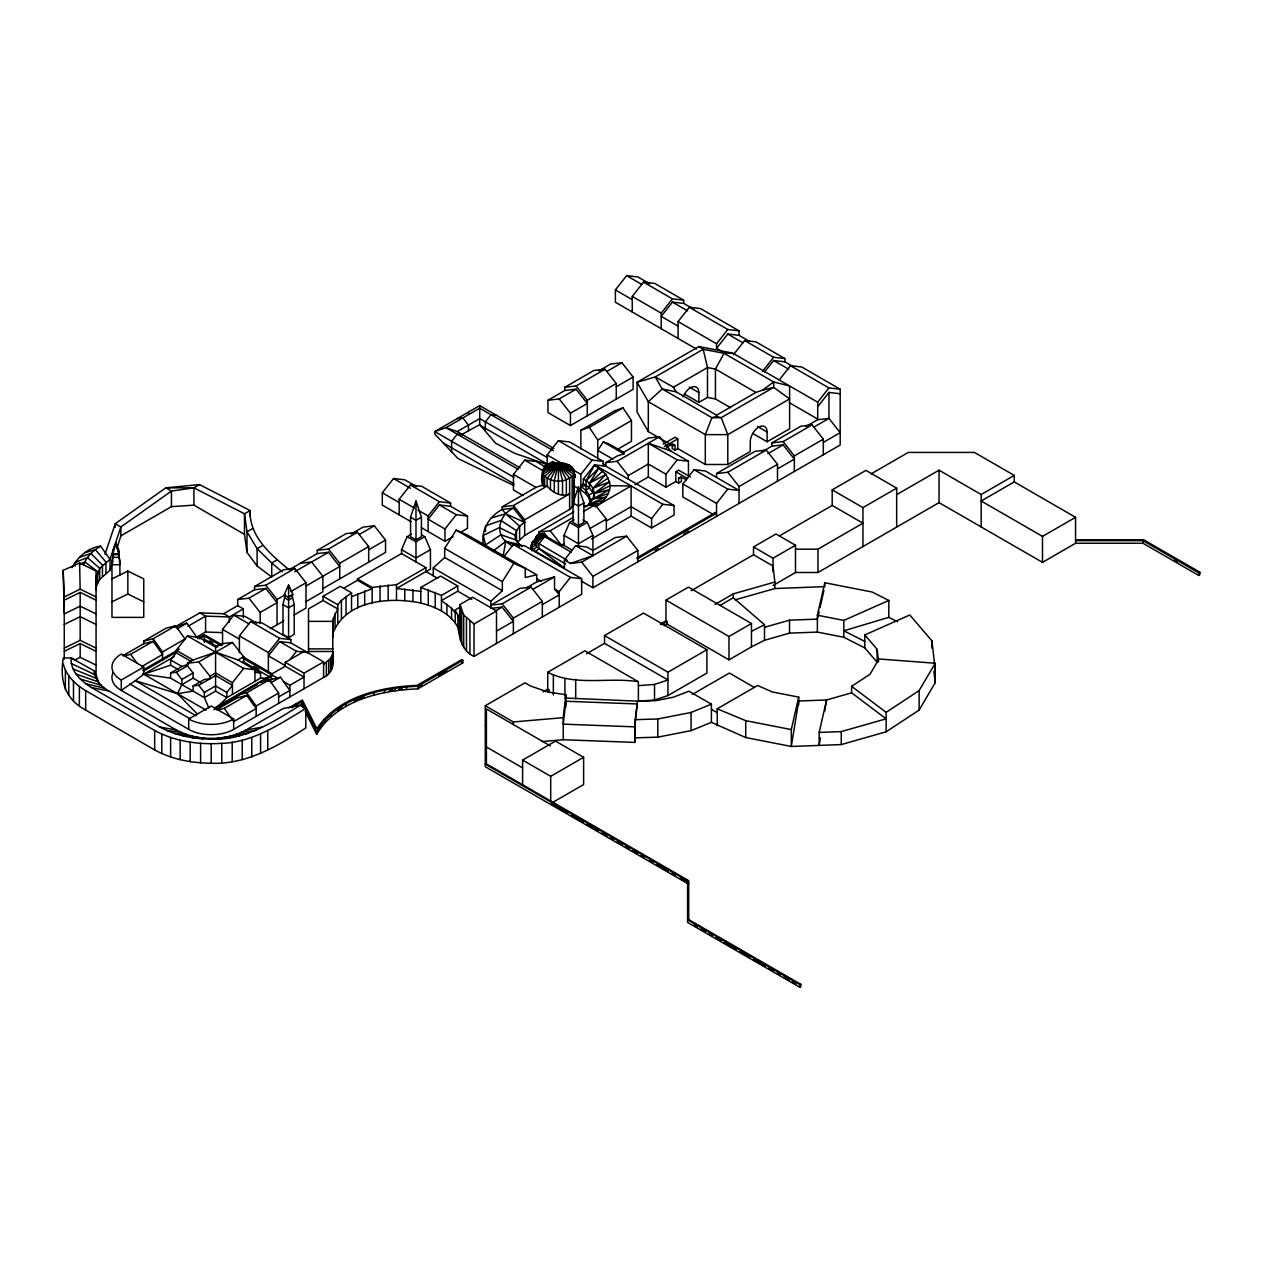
<?xml version="1.0" encoding="UTF-8"?>
<svg xmlns="http://www.w3.org/2000/svg" width="1263" height="1263" viewBox="0 0 1263 1263"><rect width="100%" height="100%" fill="white"/><g stroke="black" fill="none" stroke-linecap="round" stroke-linejoin="round"><path stroke-width="1.5" d="M415.985 504.726L415.985 501.001L421.447 517.214L421.447 536.68L415.985 539.838L410.538 536.68L410.538 517.214L415.985 501.001L415.985 539.838M674.063 505.563L662.822 504.269L594.573 464.863L583.348 479.151L583.348 483.682L580.869 486.729C586.711 489.965 591.052 496.075 590.184 502.958L589.111 498.206L585.921 493.77L586.143 480.761L594.573 464.863L605.814 466.173L674.063 505.563L674.063 514.972L651.582 527.95L631.105 516.125L591.589 538.954M96.067 578.833L99.698 568.287L110.023 559.367L120.853 526.971L171.436 491.086L193.918 487.834L199.522 484.597L250.106 510.552C249.285 536.775 270.677 554.599 289.148 569.787L317.25 553.557L328.491 552.263L339.731 566.534L306.009 586M96.067 589.853L96.477 575.233M332.911 622.991L333.448 618.191L337.742 608.94L323.091 600.478L308.504 608.892L308.504 652.671M332.911 636.947L333.448 618.191M113.038 672.69A31.796 18.361 0 0 0 121.264 690.419L188.724 729.367A31.796 18.361 0 0 0 233.671 729.367L323.596 677.457C334.079 672.926 333.369 661.054 332.911 651.487L308.504 651.487L306.767 652.497M332.627 666.864L332.911 621.364L308.504 621.364M542.143 741.539L563.251 739.723L563.251 717.652L565.856 694.761L547.81 691.982L530.586 686.046L524.966 682.809L485.276 705.733L485.276 766.72L687.593 883.532M563.251 739.723L634.736 742.423L635.257 719.673L637.341 701.36L655.718 700.665L673.4 697.192L688.935 691.208L711.401 704.186L711.401 722.357L745.723 737.529L791.301 746.465L841.253 744.57L886.137 731.798L919.132 710.074L935.22 682.715L935.22 663.249L878.985 658.97L870.002 674.237L851.594 686.346L851.594 692.834L886.137 718.821L841.253 731.593L819.166 732.429L819.166 745.407L820.397 737.845M634.736 742.423L634.736 726.856L637.136 705.796M543.043 481.108L543.043 485.86L547.163 486.081C552.326 492.444 561.514 497.733 569.629 493.865L524.682 519.819L524.682 535.401L517.514 542.159M824.707 711.322L826.57 699.97L851.594 692.834M503.163 555.925L505.737 541.417C494.212 531.265 500.716 513.757 513.441 508.152L524.682 522.424C518.635 525.708 514.404 532.086 515.367 539.112M118.312 554.062L113.544 554.062L111.965 564.719L119.906 564.719L118.312 551.315M589.111 504.458L590.184 499.706L594.194 498.08C595.331 490.076 590.689 482.324 583.348 479.151M585.258 507L589.395 503.874L592.979 498.901L594.194 493.549L609.524 481.866L605.924 474.414L594.573 464.863M819.166 732.429L826.57 699.97L798.705 701.012L791.301 746.465L791.301 729.588L798.705 697.129L772.277 691.95L757.658 685.477L717.21 708.827L717.21 725.704M935.22 669.737L931.952 640.894L909.802 614.986L864.808 634.926L877.154 649.371L877.154 662.349L864.808 647.903L843.826 637.278L817.382 632.084L817.382 615.223L824.786 582.748L872.18 592.047L888.82 600.462L888.82 617.339L897.567 621.759M819.134 611.481L817.382 619.107L789.533 620.165L764.494 627.301M820.003 607.661L823.918 590.468M112.754 554.536L115.928 542.901L119.117 550.857L119.117 554.536L112.754 554.536L112.754 550.857L115.928 542.901L119.117 554.536M113.544 554.568L111.965 560.141L111.965 617.386L143.745 617.386L143.745 578.88L127.847 571.081L111.965 578.88M96.477 586.269L99.698 579.322L110.023 570.387L112.881 561.309M116.859 548.584L120.853 535.859L120.853 526.971L115.233 523.719L105.018 554.315M631.105 516.125L631.105 485.955L595.11 506.747C603.825 501.932 612.066 492.491 609.524 481.866L592.979 488.197L594.194 498.08M573.007 502.958L578.47 486.729L583.916 502.958L583.916 522.424L578.47 525.566L573.007 522.424L573.007 502.958L578.47 506.1L583.916 502.958M83.8 564.94C86.279 556.541 93.367 550.494 100.63 546.153L110.023 559.367L110.023 570.387M333.448 632.147C346.867 599.704 390.82 596.799 420.816 603.035C435.261 606.698 450.749 613.518 457.901 627.443C459.748 638.668 462.211 651.25 474.035 656.413L581.675 594.257L581.675 578.691L524.682 545.79L513.441 544.479L504.442 555.909M323.596 664.464L330.48 658.512L332.627 653.887M288.611 596.831L291.974 594.873L294.232 604.614L294.232 634.342L288.611 637.578L282.991 634.342L282.991 604.614L285.233 594.873M351.524 596.704L372.159 588.747L357.492 580.285L357.492 578.991L401.539 553.557L401.539 549.658L407.16 536.68L411.58 534.138M572.044 550.1L564.024 545.458L564.024 535.401L569.629 522.424L574.049 519.867M288.611 585.085L284.112 594.873L288.611 597.478L293.111 594.873L288.611 585.085L288.611 637.578M208.916 707.975L204.338 697.618L170.631 678.152L170.631 672.958L176.252 672.311L181.872 679.447L181.872 684.641L177.467 693.671L197.438 714.163M71.991 567.719C77.738 556.872 88.142 547.7 100.63 546.153M886.137 731.798L886.137 712.332L919.132 690.608L935.22 663.249M316.681 734.277L316.681 731.687C337.126 697.555 380.795 687.798 417.832 686.251L462.795 660.296L462.795 662.901L417.832 688.856C380.795 690.387 337.126 700.144 316.681 734.277L305.172 711.432M433.241 575.754L433.241 567.971L444.702 557.457L444.702 548.379L456.148 530.081L467.61 535.149L536.712 574.791L536.712 581.927L526.608 587.769M496.517 631.105L513.378 621.364L502.137 607.093L490.897 608.387L490.897 601.251L502.342 590.737L502.342 581.659L513.804 563.361L525.266 568.429L525.266 577.523L536.712 574.791M624.143 452.659L608.971 443.897L603.351 441.955L597.731 450.386L612.902 459.148M513.441 508.152L502.2 509.447C489.255 516.346 480.95 529.844 483.303 544.669M574.286 501.001L574.286 471.809C572.581 463.268 561.451 462.037 554.283 462.937C542.553 463.3 539.996 475.472 542.506 485.103L535.922 487.376L502.2 506.842L502.2 509.447L505.737 513.804L519.63 526.229L519.63 539.206M564.024 545.458L561.388 545.158L547.526 537.154L544.527 533.349L538.906 533.996C533.649 536.68 533.649 545.805 538.906 548.489L564.419 568.082L564.419 559.967L575.66 545.695L586.9 546.99L592.915 550.463L615.397 537.485L626.637 536.191L637.878 550.463L637.878 561.814M535.922 538.638L531.802 542.758L531.265 548.379L531.802 542.758L535.67 541.732L535.275 543.516L531.265 545.127L531.802 550.747M524.682 535.401L569.629 509.447L573.749 505.326L574.286 471.809L554.283 462.937M178.651 669.816L170.616 665.175L170.616 659.981L176.236 652.845L176.236 650.256L187.477 635.968L198.717 637.278L216.147 647.335M222.541 644.967L222.541 629.384L233.781 615.113L245.022 616.407L256.831 623.227M239.402 652.75L239.402 635.873L250.642 621.601L261.883 622.896L290.853 639.615L290.853 642.867L323.596 661.875L323.596 677.457M232.455 694.382L232.455 682.699L243.696 668.427L254.937 669.722L254.937 681.404M411.091 521.73L382.31 505.121L382.31 492.791L393.551 478.503L404.791 479.814L416.585 486.618M216.415 707.975L226.835 697.634L226.835 692.44L232.455 685.304L215.578 675.563L198.717 685.288L193.113 685.935L193.113 691.129L177.467 693.671L135.315 680.694L121.264 690.419L121.264 680.031A31.796 18.361 0 0 1 121.264 654.076L143.745 667.053L143.745 674.205L135.315 680.694L196.018 715.742M268.372 671.411L268.372 652.592L279.612 638.32L290.853 639.615M290.853 642.867L279.612 641.572L268.372 655.844L285.233 665.585M399.171 514.846L399.171 499.28L410.412 484.992L421.653 486.302L450.607 503.021L450.607 506.258L467.468 515.999L467.468 528.329L461.042 532.039M289.906 659.633L296.473 651.298L307.714 652.592M428.125 531.565L428.125 515.999L439.366 501.727L450.607 503.021M450.607 506.258L439.366 504.963L428.125 519.235L444.986 528.976L444.986 541.306L453.022 536.664M696.481 349.062L615.397 302.252L615.397 289.922L626.637 275.65L637.878 276.944L649.671 283.765M444.986 528.976L456.227 514.704L467.468 515.999M632.258 311.993L632.258 296.41L643.499 282.138L654.739 283.433L683.693 300.152L683.693 303.404L693.813 309.246M523.071 495.538L513.441 489.981L513.441 474.399L524.682 460.127L535.922 461.421L546.026 467.263M547.163 464.673L547.163 454.933L558.404 440.661L569.629 441.955L603.351 461.421L603.351 465.873M661.212 328.712L661.212 313.129L672.453 298.857L683.693 300.152M683.693 303.404L672.453 302.11L661.212 316.382L678.073 326.107M678.073 338.437L678.073 321.576L689.314 307.288L700.555 308.598L739.029 330.811L739.029 335.342L749.148 341.184M585.921 493.77L580.869 489.981L580.869 474.399L592.11 460.127L603.351 461.421M723.289 352.219L716.547 348.32L716.547 343.789L727.788 329.501L739.029 330.811M716.547 348.32L727.788 334.048L739.029 335.342M733.408 354.808L744.649 340.536L755.89 341.831L784.86 358.566L784.86 361.802L793.275 366.665M559.193 607.235L559.193 591.668L570.434 577.396L581.675 578.691M678.61 483.129L678.61 478.267L681.42 476.64L681.42 481.519L678.61 483.129L675.8 481.519L665.964 487.186L665.964 474.209L677.205 459.937L688.446 461.232L688.446 474.209M762.378 371.543L773.619 357.255L784.86 358.566M764.62 371.922L773.619 360.508L784.86 361.802M651.582 527.95L651.582 518.54L662.822 504.269M713.8 514.799L682.825 496.927L682.825 483.95L694.066 469.678L705.307 470.973L739.029 490.439L727.788 489.144L694.066 469.678M779.239 379.974L790.464 365.702L801.705 366.996L840.179 389.209L840.179 445.018L592.915 587.769L581.185 580.996M716.547 516.393L716.547 503.416L727.788 489.144M805.905 426.515L817.698 419.711L817.698 402.187L828.938 387.915L840.179 389.209M817.698 406.733L828.938 392.446L840.179 393.756M462.795 660.296L461.674 659.649L417.122 685.367C380.637 686.977 338.373 696.402 316.824 728.672L302.394 700.065L288.801 707.927M337.742 622.896L337.742 604.724L341.42 600.414L351.524 592.821L340.284 586.332L323.091 596.262L323.091 600.478M544.527 533.349L535.67 537.185L535.67 545.284L531.802 547.511L533.396 549.721L535.922 551.615L538.906 548.489L538.906 543.943L544.527 536.807L547.526 537.154M586.143 480.761L599.088 467.752L589.395 483.208L589.395 487.755L592.979 492.744L589.111 494.954L589.111 498.206M602.893 470.941L589.395 483.208L605.924 474.414L592.979 488.197L608.15 478.077M585.921 490.533L589.395 487.755L583.348 483.682M533.396 549.721L536.87 546.942L536.87 542.395L535.275 538.969L543.216 535.07L546.342 536.144M492.523 551.584L505.737 541.417L519.63 544.574L522.156 546.484M673.337 446.028L648.314 431.567L637.073 412.101L637.073 382.263L655.26 376.942L662.207 388.972L676.1 391.814L716.547 415.164L755.89 392.446L762.473 390.172L773.714 381.979L789.612 385.957L789.612 428.789L767.13 441.766L752.669 433.43M550.447 463.853L558.404 464.026L573.749 474.178C566.992 483.445 549.8 483.445 543.043 474.178L558.404 464.026L562.509 462.937M535.67 540.738L543.358 535.67L546.737 536.554M487.707 548.047L485.481 544.937L500.969 534.754L516.456 540.154L519.63 544.574M513.836 485.529L458.043 458.564L434.772 434.046L434.772 431.583L479.719 405.612L479.719 424.652L462.447 434.14M338.516 709.68L341.673 707.738M120.853 535.859L171.436 506.652L193.918 505.153L244.485 534.36L246.995 552.373L257.115 565.998L271.719 577.033L271.719 562.966L257.115 548.695L246.995 531.818L244.485 513.804L193.918 487.834L165.816 487.834L115.233 523.719L115.233 527.303M252.616 528.566L246.995 531.818L246.995 552.373M513.994 477.319L434.772 431.583L445.997 427.683L457.238 431.583L479.719 418.59L547.716 457.853M262.736 545.442L257.115 548.695L257.115 565.998M598.836 370.864L610.645 364.044L621.885 362.749L633.11 377.021L633.11 389.351L570.434 425.552L547.953 412.575L547.953 400.245L564.814 390.504L564.814 387.267L593.784 370.533L605.024 369.238L616.265 383.51L616.265 399.092M564.814 387.267L576.054 385.957L605.024 369.238M277.339 559.714L271.719 562.966L282.059 571.776M547.953 400.245L559.193 398.934L576.054 389.209L587.295 403.481L570.434 413.222L570.434 425.552M606.698 371.511L621.885 362.749M122.874 655.75L143.745 643.704L143.745 641.099L166.227 628.121L175.62 625.769L185.014 638.967L162.532 651.945L162.532 660.391M143.745 641.099L153.139 638.746L175.62 625.769M174.262 627.379L186.861 623.164L196.254 636.378M243.333 617.718L243.333 608.892L229.345 616.96L223.725 613.723L199.949 612.871L177.467 625.532M124.406 655.892L130.657 654.313L153.139 641.336L162.532 654.55L141.661 666.596M177.23 628.721L186.861 623.164M223.725 613.723L237.712 605.64L237.712 599.483L254.558 589.742L254.558 586.506L283.528 569.787L294.768 568.476L306.009 582.764L306.009 608.071L294.09 614.955M317.25 553.557L317.25 550.321L346.204 533.586L357.445 532.291L368.685 546.563L368.685 562.146M187.903 626.322L205.569 616.123L229.345 616.96L229.345 622.264M351.272 533.917L363.065 527.097L374.306 525.803L385.547 540.075L385.547 552.405L322.87 588.605M254.558 586.506L265.798 585.211L294.768 568.476M317.25 550.321L328.491 549.01L357.445 532.291M587.295 415.811L587.295 400.245L616.265 383.51M237.712 599.483L248.953 598.188L265.798 588.447L277.039 602.719L260.178 612.46L260.178 623.496M294.768 571.729L328.491 552.263M359.134 534.565L374.306 525.803M616.265 386.762L633.11 377.021M121.264 680.031L143.745 667.053M817.698 402.187L732.603 353.056L698.897 346.567L637.073 382.263L648.314 401.729L705.307 434.63L727.788 434.63L789.612 398.934L773.714 387.346L762.473 390.172M195.939 637.578L205.569 632.021L222.035 632.605M142.624 670.306L179.314 649.119M197.66 638.525L204.338 634.673L221.341 644.493M143.745 670.953L177.404 651.519M199.286 638.889L204.338 635.968L221.199 645.709M170.631 678.152L143.745 674.205L174.041 656.713M277.039 624.79L277.039 599.483L285.564 594.557M290.679 591.621L306.009 582.764M339.731 578.864L339.731 563.298L368.685 546.563M421.447 517.214L415.985 520.372L410.538 517.214M368.685 549.815L385.547 540.075M580.869 449.154L580.869 430.273L614.592 410.807L623.022 407.886L631.453 420.547L631.453 441.308L617.007 449.644M291.974 598.125L288.611 600.067L285.233 598.125M580.869 430.273L589.3 427.352L623.022 407.886M170.631 672.958L181.872 666.469L188.282 664.243M181.872 684.641L193.113 678.152L193.113 672.958L187.492 665.822L187.492 663.233L193.113 659.981L215.578 652.197L238.06 659.981L260.541 672.974L260.541 678.152L226.835 697.634L215.578 691.129L204.338 697.618L204.338 692.424L198.717 685.288M176.252 672.311L187.492 665.822M294.232 604.614L288.611 607.85L282.991 604.614M732.603 353.056L724.031 353.293L703.191 349.283L655.26 376.942L673.447 387.22L707.485 367.565L715.442 369.096L755.89 392.446M187.492 663.233L198.717 661.938L232.439 642.472L243.68 656.744L243.68 663.233M306.009 601.583L322.87 591.842L322.87 576.275L311.629 561.988L300.389 563.298M543.137 466.978L552.784 461.421L555.594 463.047M407.16 536.68L415.985 541.78L424.826 536.68L430.446 549.658L430.446 569.139L425.615 571.918M181.872 679.447L193.113 672.958M270.298 628.69L283.859 620.859M597.731 459.037L597.731 440.013L631.453 420.547M343.41 588.416L357.492 580.285M193.113 685.935L204.338 679.447L209.958 678.799L209.958 676.21L198.717 661.938M209.958 676.21L215.578 672.958L232.455 682.699M238.06 659.981L243.68 656.744M430.446 549.658L415.985 558.009L401.539 549.658M502.2 506.842L513.441 505.547L547.163 486.081L547.163 478.298L558.404 464.026L566.345 463.853M684.435 394.024L698.897 402.376L707.485 397.419L715.442 398.95L730.614 407.712M204.338 692.424L215.578 685.935L226.835 692.44M605.814 466.173L605.814 462.59L617.402 455.911L623.954 453.859L623.022 452.659L648.314 438.056L659.554 436.761L670.795 451.049L688.446 461.232M357.492 578.991L372.159 587.453L396.487 584.658L425.947 567.655L425.947 571.539L396.487 588.558L420.816 591.352M605.814 462.59L617.054 461.295L659.554 436.761M663.201 444.071L675.01 437.251L677.821 438.877L677.821 448.602L705.307 464.484L727.788 464.484L750.269 451.507L750.269 441.766A11.92 6.883 -60 0 1 758.7 427.162A11.92 6.883 -60 0 1 767.13 432.041L767.13 441.766M283.607 681.625L289.874 685.241L304.02 677.079L285.233 666.233L285.233 662.333L304.809 651.029L304.809 652.261M188.724 729.367L188.724 718.979L211.205 706.001L233.671 718.979L233.671 729.367M664.322 446.66L677.821 438.877M420.816 603.035L420.816 587.453L440.534 576.07L457.743 586L457.743 591.195L441.45 600.604L451.554 608.198L455.233 612.508M278.634 696.923L289.874 690.435L280.481 677.221L271.087 679.589L271.087 674.395L285.233 666.233M214.568 707.959L271.782 674.916L243.128 658.37M216.494 709.806L237.365 697.744L237.365 695.155L259.846 682.178L269.24 679.81L278.634 693.024L278.634 703.412M213.984 709.585L257.352 684.546M260.699 682.62L272.366 675.879M237.365 695.155L246.759 692.787L269.24 679.81M267.882 681.436L272.366 679.115M224.277 708.369L246.759 695.392L256.152 708.59L233.671 721.583L224.277 708.369L218.025 709.948M628.295 479.151L628.295 475.583L648.314 464.026L665.964 474.209M270.85 682.778L280.481 677.221M675.01 450.228L675.01 445.365L672.2 443.739L672.2 448.602L675.01 450.228L677.821 448.602M538.906 533.996L538.906 532.055L573.876 511.862M538.906 532.055L550.147 530.744L573.465 517.293M583.459 511.531L595.11 504.79L606.351 519.077L606.351 530.428M285.233 662.333L304.02 673.179L323.596 661.875M420.816 587.453L441.45 595.41L457.743 586M634.973 484.708L648.314 477.004L665.964 487.186M256.152 716.389L256.152 706.001L278.634 693.024M569.629 522.424L578.47 527.524L587.295 522.424L592.915 535.401L592.915 555.657L570.434 563.44L564.419 559.967M675.8 481.519L675.8 471.778L678.61 470.152L690.419 476.972M564.024 543.516L561.388 545.158L550.147 530.744M589.947 528.534L606.351 519.077M460.064 636.947L460.064 604.488L472.678 597.225L496.517 610.992L496.517 643.435M606.351 521.019L631.105 506.716L651.582 518.54M291.595 707.612L301.62 701.818L301.62 704.407C274.213 721.457 244.975 740.686 211.205 739.155C193.586 738.981 175.636 735.697 160.085 727.109L91.457 687.482C81.164 681.262 70.112 671.063 71.202 657.976L94.472 671.016C94.662 679.92 101.608 686.851 108.871 691.05L176.394 730.03C197.66 741.192 224.735 741.192 246.001 730.03L283.291 708.511L300.152 705.259L305.772 708.511L305.772 727.977C277.386 746.291 246.269 764.699 211.205 763.231C191.708 763.026 171.863 759.41 154.654 749.922L85.663 710.09C65.108 699.149 59.535 680.662 63.308 657.976L71.202 657.976L74.77 659.965L80.169 657.328L96.067 665.112M455.233 622.896L455.233 609.918L460.158 607.077M592.915 535.401L578.47 543.737L564.024 535.401M63.308 664.085C66.26 675.816 75.559 684.641 85.663 690.624L154.654 730.456C175.02 741.586 198.859 744.838 221.783 743.354C253.184 742.297 279.802 724.062 305.772 708.511M716.547 477.461L716.547 473.562L755.021 451.349L766.262 450.054L777.503 464.326L777.503 481.203M761.763 451.996L771.882 446.155L771.882 442.918L800.853 426.199L812.093 424.889L823.318 439.177L823.318 454.743M716.547 473.562L727.788 472.267L766.262 450.054M531.091 587.121L519.851 588.416L490.897 605.151L502.137 603.84L531.091 587.121L542.332 601.393L542.332 616.976M771.882 442.918L783.123 441.624L812.093 424.889M495.396 610.992L502.137 607.093M532.765 589.411L554.52 576.844L554.52 588.968L559.193 594.905L542.332 604.645M767.951 453.622L783.123 444.86L794.364 459.132L777.503 468.873M813.767 427.162L828.938 418.4L828.938 392.446M474.035 656.413L474.035 623.969L496.517 610.992M570.434 563.44L581.675 562.146L626.637 536.191M739.029 503.416L739.029 486.539L777.503 464.326M513.378 633.694L513.378 618.128L542.332 601.393M794.364 471.462L794.364 455.896L823.318 439.177M823.318 442.413L840.179 432.688L828.938 418.4L817.698 419.711M592.915 587.769L592.915 576.417L637.878 550.463M418.763 687.025L422.063 685.114M438.577 675.579L446.818 670.827M655.165 550.542L658.512 548.6M683.615 534.107L688.635 531.202M779.397 535.907L832.191 505.437L832.191 489.855L865.913 470.389L896.667 488.149L896.667 527.081M870.996 473.941L908.286 452.422L974.405 452.422L1014.252 475.425L1014.252 481.913L1075.555 517.309L1075.555 543.264L1042.496 562.351L939.04 502.627L817.982 572.502L795.501 572.502L773.035 585.495M691.256 590.689L753.506 554.757L753.506 546.958L775.987 533.981L795.501 545.253L795.501 572.502M638.383 685.62L654.518 684.451L667.938 679.983L604.519 643.372L604.519 635.573L643.499 613.076L706.917 649.703L706.917 673.053L667.938 695.55L654.518 700.034L638.383 701.202L564.908 698.029M667.101 624.111L667.101 621.522L661.48 624.759L660.36 624.111L665.964 620.875L665.964 600.099L688.446 587.121L751.469 623.512L751.469 646.861L728.988 659.854L667.101 624.111L664.291 625.738M543.043 691.84L547.732 689.14L547.732 672.263L584.848 650.824L638.383 681.736L638.383 701.202M586.49 653.776L604.519 643.372M753.506 546.958L773.035 558.23L795.501 545.253M832.191 489.855L862.945 507.615L896.667 488.149M545.727 691.587L548.852 689.787L548.852 692.377M896.667 494.638L939.04 470.183L981.177 494.512L1014.252 475.425M715.016 604.44L733.314 593.863L774.851 582.038L773.035 566.013L753.506 554.757M720.005 605.451L733.314 597.762L733.314 593.863M795.501 549.152L817.982 549.152L862.945 523.198L832.191 505.437M665.964 600.099L728.988 636.489L751.469 623.512M604.519 635.573L667.938 672.2L706.917 649.703M522.598 784.765L522.598 760.105L555.515 741.097L583.617 757.311L583.617 784.576L552.341 802.621M1014.252 481.913L981.177 501.001L1042.496 536.396L1075.555 517.309M522.598 760.105L550.7 776.319L583.617 757.311M692.298 694.445L729.367 673.037L754.327 687.451M1075.555 540.675L1142.999 540.675L1198.729 572.849L1199.85 572.202L1199.85 574.791L1198.729 575.439L1142.999 543.264L1075.555 543.264M687.593 919.859L799.984 984.761L800.774 984.303L800.774 986.892L799.984 987.35L687.593 922.464L687.593 880.927L485.276 764.131M593.689 506.021L589.395 503.874L606.224 497.101L592.979 498.901L609.619 489.618L594.194 493.549L610.013 485.734L631.105 485.955M751.469 631.295L764.494 624.696L733.314 597.762M751.469 646.861L764.494 640.278L789.533 633.142L817.382 632.084M64.271 659.207L64.271 596.925L80.169 589.142L96.067 596.925M64.271 600.162L80.169 592.379L96.067 600.162M64.271 613.929L80.169 606.145L96.067 613.929M64.271 624.459L80.169 616.66L96.067 624.459M111.965 601.82L127.847 594.02L143.745 601.82M64.271 648.108L80.169 640.309L96.067 648.108M64.271 651.345L80.169 643.562L96.067 651.345M64.271 612.492L63.15 570.387L79.601 562.935L96.067 571.034L96.067 677.442M79.695 564.245L84.842 561.924L97.693 571.697L97.693 582.732M817.382 615.223L843.826 620.401L888.82 600.462M635.257 719.673L657.818 718.979L691.066 712.458L711.401 704.186M635.257 737.845L657.818 737.134L691.066 730.63L711.401 722.357M355.171 700.776L363.081 697.602M592.979 498.901L608.356 493.423M536.712 581.927L554.52 576.844M79.411 557.378L90.936 553.431L102.445 565.066L102.445 576.086M143.745 674.205L170.616 665.175M888.82 617.339L843.826 630.79L864.808 641.415M84.81 552.72L95.356 549.61L105.918 562.067L105.918 573.102M491.054 518.083L505.737 513.804L524.682 522.424M735.208 599.814L774.851 588.542L824.786 586.648L824.786 582.748M580.869 486.729L586.143 485.308M143.745 643.704L153.139 641.336M237.365 697.744L246.759 695.392M603.256 500.59L589.395 503.874L599.546 503.826M544.637 467.215L558.404 464.026L569.629 465.321M536.87 535.544L543.753 533.933L545.395 534.833M201.654 738.808L204.764 738.097M715.442 398.95L715.442 369.096L724.031 353.293L773.714 381.979L773.714 387.346L721.205 417.674L716.547 416.679L711.89 417.674L662.207 388.972L648.314 401.729L648.314 431.567M246.001 730.03L262.309 727.109M389.383 690.782L393.061 690.135M241.201 732.461L255.742 730.44M533.396 540.548L536.87 540.075M564.814 390.504L576.054 389.209M457.238 418.59L462.858 417.942L468.478 425.094L468.478 430.636M547.163 465.321L558.404 464.026L572.155 467.215M771.882 446.155L783.123 444.86M583.869 506.1L595.11 504.79M254.558 589.742L265.798 588.447M232.439 642.472L221.199 643.767L215.578 647.003L215.578 691.129M398.698 689.377L402.471 688.951M199.522 484.597L165.816 487.834L171.436 491.086L171.436 506.652M235.834 734.529L247.785 733.503M485.276 705.733L513.378 721.947L563.251 717.652M192.26 737.718L198.449 737.371M230.055 736.187L239.196 735.95M1076.218 539.759L1143.647 539.759L1199.85 572.202M113.544 557.315L118.312 557.315M308.504 648.898L332.911 648.898M260.541 678.152L268.04 678.152M183.198 735.95L192.339 736.187M547.732 672.263C575.281 686.551 608.782 676.905 638.383 681.736M637.341 703.965L565.856 701.249L563.251 724.141L634.736 726.856M223.961 737.371L230.134 737.718M174.61 733.503L186.561 734.529M496.58 415.353L490.96 414.706L485.339 421.842L485.339 430.367M462.858 434.819L457.238 434.172L451.617 441.308L451.617 452.075M254.937 672.326L260.541 672.974M166.653 730.44L181.193 732.461M160.085 727.109L176.394 730.03M547.1 536.854L543.753 536.207L543.358 534.486L545.9 535.607M717.21 708.827L745.723 720.668L791.301 729.588M91.457 687.482L108.871 691.05M217.631 738.097L220.757 738.808M85.695 683.693L104.655 688.272M80.374 679.099L101.072 685.178M648.314 477.004L648.314 443.25L670.795 451.049M76.143 674.142L98.23 681.846M573.749 469.426L558.404 464.026L543.043 469.426L543.043 485.86M519.519 546.484L505.737 541.417L511.894 545.948M546.99 464.531L521.193 455.533A87.179 50.331 60 0 1 513.757 452.849L495.617 443.202L479.719 424.652M73.065 668.916L96.146 678.31M71.202 663.485L94.899 674.663M1174.306 560.046L1177.716 562.019M689.314 307.288L727.788 329.501M790.464 365.702L828.938 387.915M643.499 282.138L672.453 298.857M744.649 340.536L773.619 357.255M626.637 275.65L641.809 284.412M672.453 302.11L687.625 310.872M727.788 334.048L742.96 342.81M773.619 360.508L788.791 369.27M678.073 321.576L716.547 343.789M632.258 296.41L661.212 313.129M615.397 289.922L632.258 299.663M789.264 402.644L817.698 419.063M689.251 387.078L698.897 392.635L698.897 402.376M757.5 426.468L767.13 432.041M648.314 443.25L677.205 459.937M675.8 471.778L687.609 478.598M682.825 483.95L716.547 503.416M603.351 441.955L623.954 453.859M602.798 463.695L606.161 465.637M558.404 440.661L592.11 460.127M479.719 405.612L553.904 448.444M553.336 450.717L479.719 408.217L445.997 427.683L517.941 469.204M547.163 454.933L562.335 463.695M570.765 468.557L580.869 474.399M480.808 425.71L547.147 464.01M574.128 486.081L580.869 489.981M524.682 460.127L543.943 471.257M457.238 431.583L520.182 467.91M513.441 474.399L535.922 487.376M582.875 519.867L587.295 522.424M443.439 443.076L513.994 483.808M575.66 545.695L592.915 555.657M571.176 552.184L543.753 536.207L536.87 542.395L567.229 560.283M665.964 620.875L667.101 621.522M538.906 548.489L565.556 563.866M535.922 551.615L564.419 568.082M410.412 484.992L439.366 501.727M513.441 544.479L570.434 577.396M393.551 478.503L410.412 488.244M439.366 504.963L456.227 514.704M456.148 530.081L513.804 563.361M399.171 499.28L414.501 508.121M417.911 510.094L428.125 515.999M536.712 578.691L541.401 581.39M554.52 588.968L559.193 591.668M382.31 492.791L399.171 502.516M421.321 527.634L444.986 541.306M421.874 534.991L424.826 536.68M444.702 548.379L502.342 581.659M711.401 709.364L717.21 712.727M444.702 557.457L502.342 590.737M433.241 567.971L490.897 601.251M401.539 553.557L425.947 567.655M425.947 571.539L437.614 578.28M457.743 591.195L471.809 599.325M547.732 689.14L548.852 689.787M462.795 662.901L461.674 662.254L461.674 659.649M323.091 596.262L337.742 604.724M550.463 745.959L486.397 708.969L486.397 763.862L688.714 880.658L688.714 920.253M485.276 725.199L486.397 725.846M486.397 746.986L522.598 767.888M237.712 605.64L243.333 608.892M250.642 621.601L279.612 638.32M233.781 615.113L248.953 623.875M279.612 641.572L296.473 651.298M550.7 803.584L567.734 813.419M571.144 815.377L583.064 822.26M586.474 824.234L598.409 831.117M601.82 833.091L606.919 836.043M610.329 838L613.739 839.974M617.149 841.947L622.264 844.9M625.659 846.857L629.069 848.831M632.479 850.788L637.594 853.741M641.004 855.714L644.414 857.688M649.514 860.64L652.924 862.597M656.334 864.571L668.269 871.454M671.663 873.428L675.074 875.385M680.189 878.338L688.714 883.263M199.949 612.871L205.569 616.123L205.569 632.021M239.402 635.873L268.372 652.592M222.541 629.384L239.402 639.125M242.812 656.665L272.334 673.937M271.087 674.395L277.355 678.01M209.437 640.862L212.831 642.82M253.642 666.375L258.741 669.327M204.338 639.22L217.836 647.003M243.128 661.607L270.108 677.189M688.714 919.59L800.774 984.303M693.797 925.132L697.192 927.089M700.602 929.047L705.685 931.999M709.08 933.957L712.474 935.915M715.884 937.872L720.968 940.824M724.362 942.782L736.25 949.634M739.644 951.607L749.843 957.48M753.237 959.438L765.125 966.306M768.52 968.263L773.603 971.215M776.998 973.173L780.408 975.131M783.802 977.088L788.886 980.025M792.28 981.998L795.674 983.956M187.477 635.968L243.696 668.427M295.447 704.075L296.568 704.738M176.236 650.256L193.113 659.981M176.236 652.845L191.423 661.607M170.616 659.981L181.872 666.469M193.113 678.152L201.133 682.794M142.624 673.542L206.137 710.216M129.694 683.93L190.397 718.979M698.897 346.567L703.191 349.283L707.485 367.565L707.485 397.419M460.064 604.488L463.695 615.034L474.035 623.969M851.594 686.346L886.137 712.332M783.123 441.624L794.364 455.896M727.788 472.267L739.029 486.539M576.054 385.957L587.295 400.245M617.054 461.295L628.295 475.583M559.193 398.934L570.434 413.222M581.675 562.146L592.915 576.417M513.441 505.547L524.682 519.819M502.137 603.84L513.378 618.128M328.491 549.01L339.731 563.298M265.798 585.211L277.039 599.483M248.953 598.188L260.178 612.46M246.759 692.787L256.152 706.001M153.139 638.746L162.532 651.945M130.657 654.313L136.925 663.122M589.3 427.352L597.731 440.013M455.233 609.918L459.527 619.17L460.064 623.969M99.698 685.383L96.067 674.852L94.472 674.9L94.472 671.016M673.447 387.22L676.1 391.814M301.62 701.818L316.681 731.687M301.62 704.407L303.388 707.927M118.312 554.568L119.906 560.141L119.906 574.997M543.043 474.178L542.506 471.809L558.404 464.026L572.155 476.388L572.155 507.537M516.456 540.154L515.367 535.401L499.327 527.618L483.303 535.401L485.481 544.937M933.91 671.174L935.22 682.715M877.154 649.371L878.574 661.891M63.15 570.387L64.271 596.925M79.601 562.935L80.169 589.142M1198.729 572.849L1198.729 575.439M1142.999 540.675L1142.999 543.264M1042.496 536.396L1042.496 562.351M981.177 494.512L981.177 526.955M939.04 470.183L939.04 502.627M931.952 640.894L931.952 648.314M919.132 690.608L919.132 710.074M864.808 634.926L864.808 647.903M862.945 507.615L862.945 546.547M843.826 620.401L843.826 637.278M841.253 731.593L841.253 744.57M817.982 549.152L817.982 572.502M799.984 984.761L799.984 987.35M798.705 697.129L798.705 704.722M789.533 620.165L789.533 633.142M774.851 582.038L774.851 588.542M773.035 558.23L773.035 571.855M764.494 624.696L764.494 640.278M745.723 720.668L745.723 737.529M728.988 636.489L728.988 659.854M727.788 464.484L727.788 434.63L721.205 417.674L711.89 417.674L705.307 434.63L705.307 464.484M716.547 415.164L716.547 416.679M691.066 712.458L691.066 730.63M667.938 672.2L667.938 695.55M657.818 718.979L657.818 737.134M654.518 684.451L654.518 700.034M578.47 486.729L578.47 525.566M578.47 527.524L578.47 546.011M575.707 679.368L575.707 698.834M575.249 474.399L575.249 477.651M569.629 509.447L569.629 478.298L558.404 464.026L544.637 476.388L544.637 486.192M566.345 495.333L566.345 479.751L558.404 464.026L550.447 479.751L550.447 489.555M565.856 694.761L565.856 707.091M564.908 678.563L564.908 696.087M562.509 495.207L562.509 480.666L558.404 464.026L554.283 480.666L554.283 492.349M558.404 462.621L558.404 494.275M553.352 675.5L553.352 694.966M550.7 776.319L550.7 800.979M516.456 541.78L516.456 530.649L500.969 520.467L485.481 525.85L485.481 531.423M513.378 721.947L513.378 724.552M469.915 621.254L469.915 653.697M468.478 412.101L468.478 413.806M466.457 618.254L466.457 650.713M463.695 615.034L463.695 647.477M461.69 611.624L461.69 644.067M460.474 608.087L460.474 640.53M459.527 619.17L459.527 632.147M457.901 614.465L457.901 627.443M451.554 608.198L451.554 618.586M446.928 604.219L446.928 614.592M441.45 595.41L441.45 610.992M435.198 592.252L435.198 607.819M428.283 589.584L428.283 605.151M417.832 686.251L417.832 688.856M415.985 541.78L415.985 561.893M412.938 589.805L412.938 601.488M406.481 686.835L406.481 689.44M404.791 588.874L404.791 600.541M396.487 584.658L396.487 600.241M395.287 688.098L395.287 690.703M388.183 584.974L388.183 600.541M384.394 690.024L384.394 692.629M380.037 585.906L380.037 601.488M373.895 692.598L373.895 695.203M372.159 587.453L372.159 603.035M364.691 590.879L364.691 605.151M363.918 695.787L363.918 698.376M357.776 593.547L357.776 607.819M354.571 699.544L354.571 702.149M351.524 592.821L351.524 610.992M346.046 596.42L346.046 614.592M345.951 703.854L345.951 706.443M341.42 600.414L341.42 618.586M338.137 708.654L338.137 711.243M335.074 613.486L335.074 627.443M331.822 656.239L331.822 669.216M331.253 713.895L331.253 716.484M330.48 658.512L330.48 671.49M329.927 713.374L329.927 715.979M328.648 660.675L328.648 673.653M326.343 662.665L326.343 675.642M325.333 719.515L325.333 722.12M323.928 719.089L323.928 721.678M320.455 725.467L320.455 728.072M304.02 673.179L304.02 688.761M289.874 685.241L289.874 696.923M267.756 730.456L267.756 749.922M260.588 734.087L260.588 753.553M251.763 737.481L251.763 756.947M250.106 516.157L250.106 510.552L244.485 513.804L244.485 534.36M242.243 740.197L242.243 759.663M232.203 742.17L232.203 761.636M221.783 743.354L221.783 762.82M211.205 738.35L211.205 739.155M211.205 743.765L211.205 763.231M204.338 635.968L204.338 642.457M200.612 743.354L200.612 762.82M193.918 487.834L193.918 505.153M190.192 742.17L190.192 761.636M180.151 740.197L180.151 759.663M170.631 737.481L170.631 756.947M161.806 734.087L161.806 753.553M154.654 730.456L154.654 749.922M127.847 571.081L127.847 594.02M99.698 579.322L99.698 568.287L87.4 557.567L75.101 562.414L75.101 566.092M85.663 690.624L85.663 710.09M80.169 592.379L80.169 640.309M80.169 643.562L80.169 657.328M79.38 686.488L79.38 705.954M73.491 681.404L73.491 700.87M68.786 675.894L68.786 695.376M65.376 670.1L65.376 689.566M678.61 478.267A10.625 6.126 60 0 1 686.33 480.145M233.671 718.979A31.796 18.361 0 0 1 188.724 718.979M683.157 396.85A11.92 6.883 -60 0 1 692.645 386.841A11.92 6.883 -60 0 1 698.897 392.635M666.311 448.223A10.625 6.126 -60 0 1 675.01 445.365M715.426 512.494L636.741 557.93L637.878 558.578L716.547 513.141L715.426 512.494"/></g></svg>
